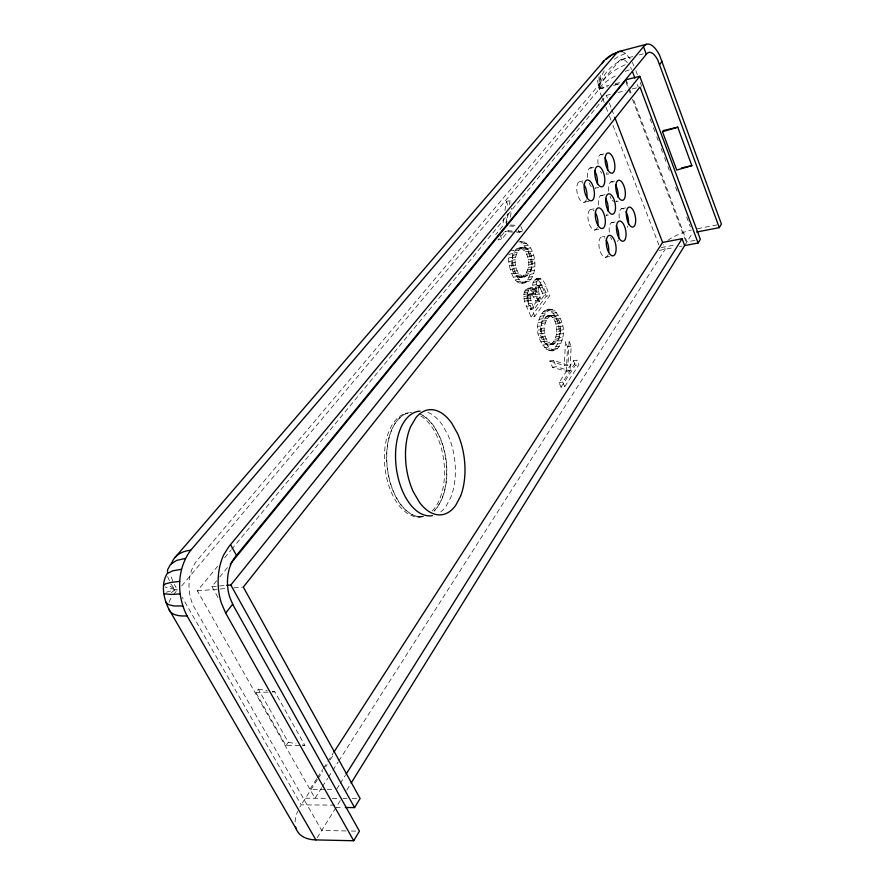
<?xml version="1.0" encoding="UTF-8"?>
<svg xmlns="http://www.w3.org/2000/svg" width="885" height="885" viewBox="0 0 885 885"><rect width="100%" height="100%" fill="white"/><g stroke="black" fill="none" stroke-linecap="round" stroke-linejoin="round"><path stroke-width="0.66" stroke-dasharray="4.42 3.32" d="M533.456 292.957C532.759 288.587 531.199 281.53 536 279.007C545.459 275.257 546.244 290.59 549.862 295.49L534.75 316.454L531.044 317.095C528.666 308.953 518.654 296.121 527.117 288.355L532.693 287.791L537.14 292.282L533.456 292.957L528.998 288.466L527.117 288.355M534.75 316.454C532.372 308.29 522.371 295.468 530.823 287.68M560.459 331.355C562.948 311.996 542.217 308.788 540.635 328.567C538.047 348.093 559.032 351.234 560.459 331.355L556.809 331.963C556.3 337.008 554.187 342.971 549.209 345.106M552.882 344.508C541.343 341.378 541.421 319.806 552.085 314.85M556.809 331.963C556.809 326.1 555.492 316.376 548.423 315.48M520.48 277.68C543.069 264.98 512.824 225.155 511.818 265.843C511.729 279.029 527.349 281.928 531.144 269.272C534.109 261.551 531.1 244.116 519.805 247.778M524.185 276.983C512.515 273.62 511.917 251.495 523.5 247.048M526.984 299.075L527.383 296.033L529.584 293.886L531.542 294.661L533.6 296.984L536.111 302.073L530.513 309.75L526.984 299.075L530.69 298.411L531.077 295.358L532.449 293.477L535.226 293.986L539.795 301.409L534.219 309.097L530.513 309.75M568.004 365.118L553.501 360.383L549.817 360.958L552.528 367.286L566.422 371.379L570.073 370.826L571.157 346.201L569.077 341.245L565.438 341.842L564.353 365.671L568.004 365.118L569.077 341.245M566.422 371.379L567.528 346.787L565.438 341.842M534.839 291.209L535.978 286.132L540.846 284.649L542.184 285.247L546.167 292.647L541.155 299.539L537.483 300.192L534.839 291.209L538.523 290.534L538.699 287.636L540.846 284.649M602.088 96.952C596.689 88.577 599.798 77.969 604.61 70.147M562.805 337.152C567.716 318.589 545.602 293.167 538.191 322.682C533.08 341.433 555.669 367.021 562.805 337.152L559.165 337.749C558.203 342.882 555.946 349.475 550.249 350.803M559.165 337.749C559.928 327.981 558.026 313.268 547.372 309.816M551.034 309.175C536.022 315.912 539.463 344.907 553.933 350.217M509.826 250.953L513.543 250.212C509.483 259.582 516.818 292.426 531.088 279.14C538.434 268.609 535.337 242.744 520.402 241.539M512.736 253.53L509.019 254.272C506.817 263.343 514.251 292.869 527.394 279.837C534.728 268.443 531.431 250.687 520.811 242.523L524.495 241.782M598.979 76.763L599.178 88.412L597.64 81.398A30.82 27.568 49.2 0 1 597.541 77.581M510.424 217.179L511.729 208.163M505.966 223.108L507.282 214.104M503.808 218.374L502.636 226.184L495.744 234.591M504.97 210.553L506.331 201.437L510.026 200.63L511.065 203.107M506.364 225.409L508.289 212.367M509.45 204.546L510.026 200.63M537.14 292.282C536.443 287.913 534.872 280.855 539.673 278.31M600.34 75.413L598.957 87.394M317.173 837.807L335.315 808.569M340.238 800.637L336.023 807.419L342.65 807.485M346.732 790.172L349.652 785.471M684.669 245.554L692.579 232.81M336.588 789.343L339.519 784.663M340.249 783.49L345.382 775.304M321.709 787.75L315.016 798.237L197.366 590.859L217.61 566.334M322.461 786.577L327.66 778.424M328.401 777.251L332.118 771.432M332.86 770.26L338.07 762.107M338.811 760.934L665.199 249.249L663.462 244.714M316.686 778.833L309.938 789.287L325.923 789.32M317.427 777.672L322.671 769.552M323.423 768.39L327.162 762.582M327.915 761.421L333.158 753.29M317.438 779.619L301.188 804.852A47.469 26.495 -32.8 0 0 299.86 807.043M318.18 778.457L322.671 771.499M325.658 766.864L327.151 764.54M330.138 759.894L333.877 754.097M564.718 386.679L578.945 364.764L577.031 360.184L573.403 360.748L559.066 382.585L561.046 387.21L564.718 386.679L562.749 382.043L577.031 360.184M561.046 387.21L575.327 365.317L578.945 364.764M285.999 745.69L288.333 742.261L258.32 689.216L255.887 692.579L285.999 745.69L300.845 745.447M531.044 317.095L546.211 296.154L549.862 295.49M537.483 300.192L542.505 293.311L546.167 292.647M173.394 594.831L177.277 590.018L178.139 590.173M504.007 232.622L498.045 239.957L501.784 239.193L508.587 230.797L516.497 231.317M217.975 597.397L211.902 586.6L218.894 578.049M219.768 576.976L227.633 567.351M224.646 557.804L230.808 550.348M231.693 549.275L606.38 95.37L610.263 94.407M181.691 585.947L599.123 89.219M599.632 87.903L602.254 84.905A31.041 10.155 -23.4 0 1 616.723 75.203M626.646 81.951L626.137 82.416L630.507 94.053M171.325 592.607L176.624 588.735L174.411 584.443M614.345 59.262L618.648 56.253L625.64 53.465L630.397 59.229M625.131 64.782C614.876 69.472 604.521 76.132 599.344 86.509C602.751 72.194 615.318 61.286 629.102 57.16M166.336 592.198L175.285 589.653L177.277 590.018L176.624 588.735M621.016 59.649L634.136 56.231M639.379 54.87L643.318 53.841M598.747 87.903L608.968 85.325M615.363 83.71L620.485 82.416M599.809 88.71L607.475 86.774M615.141 84.849L618.98 83.876M599.377 88.976L607.066 87.04M613.482 85.425L619.898 83.809M618.018 92.471L625.772 90.547M632.244 88.931L637.41 87.648M600.251 154.753L603.869 153.924M589.897 168.061L593.558 167.243M606.579 174.367L608.991 173.836M579.244 181.768L582.938 180.949M610.871 181.978L614.478 181.193M598.78 187.41L595.118 188.206A10.454 4.657 78.1 0 0 596.91 185.828M600.76 195.585L605.617 194.545M584.565 202.178L589.498 201.138M618.327 201.138L615.927 201.647A10.211 4.458 78.5 0 0 616.9 200.773M590.339 209.601L594.023 208.827M508.587 230.797L504.859 231.571L515.435 232.246M621.336 208.805L626.126 207.809M516.763 232.335L523.09 231.737L520.557 225.73M608.338 215.011L605.915 215.52A10.354 4.591 78.6 0 0 607.663 213.097M611.447 222.699L615.086 221.969M518.732 241.992L522.415 241.251M522.858 243.829L526.542 243.087M594.388 230.045L600.539 228.817M524.783 245.875L528.456 245.145M518.278 248.231L521.973 247.49M521.32 247.933L525.015 247.192M516.74 249.282L520.446 248.541M522.792 248.663L526.475 247.933M515.203 250.942L518.898 250.212M526.586 248.652L530.259 247.922M524.163 249.968L527.847 249.238M513.765 253.055L517.482 252.325M525.447 251.838L529.13 251.108M602.464 236.749L604.909 236.262M512.68 255.334L516.398 254.603M528.279 252.159L531.951 251.44M508.654 257.933L512.382 257.192M526.641 254.283L530.325 253.552M511.939 257.778L515.656 257.048M529.695 256.03L533.367 255.311M527.626 256.993L531.299 256.274M511.541 260.378L515.269 259.659M508.753 261.794L512.481 261.064M528.268 259.692L531.94 258.973M511.508 263.088L515.225 262.369M530.668 259.858L534.341 259.139M697.468 228.706L720.102 224.303M509.329 265.721L513.057 264.991M528.566 262.358L532.25 261.65M511.818 265.843L515.546 265.113M531.21 263.653L534.883 262.945M528.533 265.013L532.206 264.305M512.503 268.631L516.221 267.912M510.368 269.704L514.096 268.985M528.157 267.58L531.841 266.872M531.31 267.425L534.982 266.717M513.532 271.452L517.26 270.733M527.46 269.98L531.144 269.272M511.862 273.719L515.59 273.011M514.738 273.874L518.466 273.166M530.978 271.02L534.651 270.312M526.431 272.226L530.115 271.518M605.274 257.281L611.402 256.119M694.979 240.355L686.948 241.882L633.328 99.054M661.272 247.568L675.808 244.813M516.043 275.711L519.76 275.003M525.07 274.317L528.765 273.62M513.577 277.204L517.305 276.496M530.215 274.284L533.898 273.587M517.448 276.95L521.165 276.253M523.544 276.031L527.239 275.335M659.358 250.355L674.281 247.523M679.481 246.539L682.069 246.052M518.942 277.613L522.648 276.905M522.006 277.149L525.712 276.452M529.02 277.215L532.704 276.518M515.413 279.925L519.141 279.217M527.394 279.837L531.088 279.14M517.371 281.884L521.088 281.187M535.104 279.361L538.777 278.664M536 279.007L540.624 278.454M534.263 280.202L537.936 279.516M519.451 283.089L523.168 282.392M525.513 281.873L529.219 281.176M536.952 279.14L537.958 279.76L541.631 279.074M521.542 283.499L527.272 282.404M533.168 282.392L536.852 281.707M537.958 279.76L540.082 282.404L543.744 281.729M532.67 285.247L536.354 284.572M535.978 286.132L539.651 285.446M537.173 285.324L538.523 285.921L542.184 285.247M528.998 288.466L532.693 287.791M525.48 289.683L529.175 288.997M535.016 288.311L538.699 287.636M540.082 282.404L542.295 286.873L545.957 286.198M532.759 288.776L536.443 288.09M538.523 285.921L540.016 287.924L543.678 287.249M524.661 291.054L528.367 290.38M531.111 290.003L534.794 289.329M524.119 292.658L527.825 291.984M523.843 294.484L527.548 293.809M540.016 287.924L541.664 291.32L545.326 290.656M528.754 294.152L533.279 293.212M528.013 294.86L531.719 294.185M531.542 294.661L535.226 293.986M523.832 296.53L527.548 295.856M527.383 296.033L531.077 295.358M535.436 294.683L539.12 294.019L541.155 299.539M527.04 297.437L530.746 296.763M533.6 296.984L537.284 296.32M524.097 298.765L527.814 298.09M536.786 298.566L540.469 297.902M524.628 301.154L528.334 300.491M527.239 300.955L530.945 300.28L534.219 309.097M535.502 300.635L539.186 299.971M536.111 302.073L539.795 301.409M528.146 303.931L531.852 303.267M526.475 306.409L530.181 305.745M530.06 308.699L533.766 308.046M545.448 310.248L549.109 309.606M549.353 310.192L553.014 309.551M543.578 311.509L547.24 310.867M551.311 311.343L554.961 310.712M541.753 313.6L545.437 312.958M553.147 313.235L556.798 312.604M540.138 316.31L543.821 315.668M546.974 316.034L553.523 314.894M545.525 317.184L549.187 316.553M551.266 316.144L554.928 315.514M554.884 315.868L558.524 315.237M538.954 319.341L542.638 318.7M552.583 317.35L556.234 316.719M544.054 318.943L547.738 318.312M553.811 319.109L557.462 318.489M542.715 321.144L546.388 320.514M556.51 319.231L560.15 318.611M538.191 322.682L541.885 322.051M541.686 323.479L545.37 322.848M554.961 321.443L558.601 320.824M537.87 326.344L544.684 325.337M557.871 322.97L561.51 322.35M555.902 324.076L559.552 323.456M540.635 328.567L544.319 327.948M556.532 326.698L560.172 326.089M537.991 330.171L541.686 329.552M558.822 326.698L562.462 326.089M540.602 331.255L544.297 330.636M556.831 329.331L560.471 328.722M559.353 330.426L562.993 329.817M538.545 334.021L542.251 333.402M540.923 333.966L544.607 333.346M541.576 336.687L545.271 336.068M556.466 334.53L560.116 333.933M559.464 334.165L563.103 333.556M539.551 337.893L543.257 337.285M555.813 336.975L559.464 336.366M542.571 339.409L546.266 338.8M554.84 339.276L558.501 338.667M541 341.787L544.695 341.179M543.733 341.732L547.428 341.123M553.556 341.444L557.218 340.847M558.457 341.046L562.108 340.448M544.983 343.457L548.667 342.86M552.118 343.247L555.78 342.65M542.649 345.117L550.005 343.999M550.658 344.475L554.331 343.878M547.749 345.15L551.421 344.553M557.329 344.044L560.99 343.457M544.408 347.683L548.103 347.086M555.791 346.754L559.453 346.168M546.277 349.486L549.961 348.9M554.021 348.9L557.694 348.314M567.528 346.787L571.157 346.201M548.258 350.537L551.941 349.951M552.174 350.261L555.846 349.675M552.528 367.286L556.211 366.722L570.073 370.826M559.066 382.585L562.749 382.043M405.352 413.483L407.498 413.173A52.458 29.592 83.2 0 0 387.685 471.451A52.458 29.592 83.2 0 0 423.561 516.641M417.51 517.05L419.678 516.829M211.902 586.6L225.421 585.472M197.366 590.859L218.993 589.078M220.343 588.967L225.752 588.525M233.861 587.861L243.32 587.087M255.887 692.579L270.799 692.004M272.149 691.959L274.859 691.849L304.894 745.391L302.194 745.436M327.262 789.32L333.922 789.331M305.48 798.181L326.996 798.303M332.317 798.336L338.977 798.37M342.96 798.392L346.92 798.414M352.197 798.447L360.118 798.48M334.751 805.129L301.188 804.852L182.266 597.375M345.958 830.938L321.72 830.484L194.545 607.851A33.42 22.49 87.8 0 1 197.145 560.349L619.058 61.032A20.709 8.573 77 0 1 627.421 62.614M351.356 831.037L359.432 831.181M517.813 231.394L523.09 231.737M509.351 225.952L516.873 226.494M510.545 224.989L518.057 225.542M258.32 689.216L267.226 690.632M272.315 691.45L274.859 691.849M288.333 742.261L295.977 743.71M302.338 744.904L304.894 745.391M170.882 584.089L175.285 589.653L164.997 586.965M549.817 360.958L564.353 365.671M622.177 51.529L625.64 53.465M170.108 586.213L175.285 589.653M632.332 62.348L633.892 65.877M167.641 576.6L170.34 582.839M499.948 234.89L501.784 239.193M553.501 360.383L556.211 366.722M506.331 201.437L507.89 205.154M518.389 230.1L519.406 232.501M542.295 286.873L546.211 296.154M573.403 360.748L575.327 365.317M541.664 291.32L542.505 293.311M602.585 98.246L605.55 105.979M606.048 107.273L609.013 115.006M609.5 116.3L610.993 120.161M612.962 125.327L659.458 246.539M606.38 95.37L607.364 97.947M609.334 103.114L611.314 108.269M611.8 109.563L614.267 116.012M626.093 79.75L628.992 87.471M629.467 88.754L631.403 93.91M632.454 99.231L686.384 242.8M637.3 84.551L638.251 87.095M650.11 118.889L651.526 122.705M653.44 127.838L654.889 131.721M656.814 136.898L658.263 140.77M661.161 148.536L662.6 152.419M664.535 157.585L665.985 161.468M667.909 166.645L669.359 170.528M675.631 187.343L677.069 191.226M686.694 217.013L690.311 226.737M635.895 70.8L637.322 74.672M640.198 82.394L641.636 86.254M538.523 290.534L539.12 294.019M530.69 298.411L530.945 300.28M422.93 415.651A52.458 29.592 83.2 0 1 446.007 461.218A52.458 29.592 83.2 0 1 434.17 510.866M422.676 516.597A52.414 29.625 83.2 0 1 385.174 469.459A52.414 29.625 83.2 0 1 409.169 412.786M420.806 415.95A52.414 29.625 83.2 0 1 443.894 461.483A52.414 29.625 83.2 0 1 432.035 511.087M295.114 821.855A47.469 26.495 -32.8 0 1 297.648 811.434M591.313 186.713A10.454 4.657 78.1 0 1 589.012 182.708M587.651 177.476A10.454 4.657 78.1 0 1 592.408 168.427M598.57 205.043A10.354 4.591 78.6 0 1 603.216 195.873M611.69 239.492A10.266 4.525 79.1 0 1 610.65 237.335M609.334 232.213A10.266 4.525 79.1 0 1 610.451 223.628A10.266 4.525 79.1 0 1 615.108 224.016M618.25 239.946A10.266 4.525 79.1 0 1 617.52 241.483M586.412 199.744A10.598 4.801 78.3 0 1 579.786 199.579A10.598 4.801 78.3 0 1 576.998 185.507A10.598 4.801 78.3 0 1 583.149 183.295M613.537 201.371A10.211 4.458 78.5 0 1 612.287 200.242M611.104 198.528A10.211 4.458 78.5 0 1 610.075 196.359M608.758 191.237A10.211 4.458 78.5 0 1 613.261 182.299M625.197 71.397A31.041 10.155 -23.4 0 1 631.337 69.24M667.832 240.344A29.681 10.919 -20.8 0 1 691.296 230.011M172.763 581.213A49.726 29.316 34.2 0 1 170.938 574.575M601.656 173.106A10.299 4.513 78 0 1 600.45 171.347M598.083 163.968A10.299 4.513 78 0 1 599.233 155.583A10.299 4.513 78 0 1 603.957 156.346M607.11 172.332A10.299 4.513 78 0 1 606.358 173.792M597.397 227.301A10.509 4.735 78.8 0 1 590.903 227.357A10.509 4.735 78.8 0 1 588.149 213.407A10.509 4.735 78.8 0 1 594.178 211.006M619.29 218.108A10.122 4.392 79 0 1 620.363 209.69A10.122 4.392 79 0 1 624.91 210.154M627.996 225.863A10.122 4.392 79 0 1 627.277 227.368M169.068 602.386A50.854 19.547 -26.9 0 1 171.845 596.744M630.551 67.315A20.709 8.573 77 0 1 631.602 69.484M608.227 254.449A10.41 4.668 79.3 0 1 601.866 254.703A10.41 4.668 79.3 0 1 599.134 240.875A10.41 4.668 79.3 0 1 605.03 238.297M423.76 516.597A52.503 29.603 83.2 0 1 387.409 467.933A52.503 29.603 83.2 0 1 411.525 412.333M419.313 413.605A52.503 29.603 83.2 0 1 433.738 425.928L439.469 436.084A52.503 29.603 83.2 0 1 442.29 498.211L437.389 507.293A52.503 29.603 83.2 0 1 433.927 511.264M427.864 412.377A52.68 29.459 83.2 0 1 442.246 424.756L447.965 434.944A52.68 29.459 83.2 0 1 450.852 497.27L445.985 506.375A52.68 29.459 83.2 0 1 439.712 512.68"/><path stroke-width="1.33" d="M719.295 227.644L657.909 60.291A20.908 8.352 77.1 0 0 646.669 53.852L235.377 556.709A33.951 22.169 87.3 0 0 229.746 597.286L233.032 604.964L359.432 831.181L353.723 840.75L315.868 839.909L187.045 615.849C176.546 595.561 176.712 568.867 190.718 550.26L616.403 53.288L618.958 51.507L646.515 44.25A29.349 11.726 77.1 0 1 659.613 55.301L721.43 224.049L719.295 227.644L696.583 232.036M296.298 829.09L168.803 609.057C163.57 598.415 160.616 584.067 167.199 573.513L172.874 570.803L181.48 569.265M345.305 807.507L354.575 807.596L360.118 798.48L243.32 587.087L639.999 87.007L698.099 243.021L684.669 245.554L351.102 783.125M698.099 243.021L700.345 239.337L639.789 76.287L626.093 79.75L230.255 564.143M346.123 774.143L682.092 238.707L684.669 245.554M333.91 752.128L662.6 242.446L682.092 238.707M662.522 131.754L663.429 130.504L677.755 127.186L691.849 165.672L676.726 170.053L662.522 131.754L677.755 127.186M353.723 840.75L225.664 613.073L232.7 604.178M659.69 64.406L662.179 61.253M226.77 585.361L230.83 585.018L639.789 76.287M175.285 557.152L604.134 60.744M606.424 59.162L612.177 54.405L618.958 51.507L622.177 51.529M163.57 585.328L165.617 583.779L171.093 582.43L179.655 581.39M646.515 44.25L644.037 46.02L228.983 546.454L223.783 554.729A47.657 31.13 87.4 0 0 221.35 603.017L225.664 613.073M185.407 558.424L176.668 560.404L170.573 564.32L167.519 569.851L167.564 572.551M681.483 167.918L691.849 165.672M180.075 593.923L171.48 594.443L163.836 593.746M182.708 605.959L174.013 605.982L168.194 604.555L165.606 601.822M230.83 585.018L354.575 807.596M230.52 544.596L236.45 555.393M614.765 117.307L662.6 242.446M632.554 71.84L634.932 78.19M643.495 46.684L646.293 54.317M615.683 185.164A10.211 4.458 78.5 0 1 618.073 197.311M594.93 171.391A10.454 4.657 78.1 0 1 597.386 183.814M595.406 212.677A10.531 4.702 78.8 0 0 601.767 228.562A10.531 4.702 78.8 0 0 603.769 213.351A10.531 4.702 78.8 0 0 595.406 212.677A10.509 4.735 78.8 0 1 597.873 225.232M584.399 185.076A10.598 4.801 78.3 0 1 586.899 197.687M616.292 225.708A10.266 4.525 79.1 0 1 618.692 237.91M601.922 63.609A30.82 27.568 49.2 0 1 616.403 53.277M171.469 563.822A49.726 29.316 34.2 0 1 190.706 550.249M605.694 198.749A10.354 4.591 78.6 0 1 608.117 211.072M605.152 158.105A10.299 4.513 78 0 1 607.564 170.351M315.868 839.909A47.469 26.495 -32.8 0 1 295.579 826.833M187.034 615.86A50.854 19.547 -26.9 0 1 168.803 609.057M606.236 239.99A10.41 4.668 79.3 0 1 608.681 252.369M626.06 211.836A10.122 4.392 79 0 1 628.416 223.872M432.433 515.689A52.68 29.459 83.2 0 1 396.181 466.849A52.68 29.459 83.2 0 1 420.121 411.094M460.543 496.208L455.72 505.335A52.879 29.293 83.2 0 1 419.512 502.403L413.383 491.96A52.879 29.293 83.2 0 1 410.629 426.659L415.884 417.731A52.879 29.293 83.2 0 1 451.881 423.417L457.589 433.661A52.879 29.293 83.2 0 1 460.543 496.208M615.916 184.788A10.233 4.425 78.5 0 0 622 200.342A10.233 4.425 78.5 0 0 623.848 185.717A10.233 4.425 78.5 0 0 615.916 184.788M594.93 170.849A10.476 4.624 78.1 0 0 601.247 186.812A10.476 4.624 78.1 0 0 603.238 171.933A10.476 4.624 78.1 0 0 594.93 170.849M605.816 198.528A10.388 4.558 78.6 0 0 612.033 214.247A10.388 4.558 78.6 0 0 613.958 199.335A10.388 4.558 78.6 0 0 605.816 198.528M616.535 225.786A10.288 4.502 79.1 0 0 622.664 241.262A10.288 4.502 79.1 0 0 624.522 226.328A10.288 4.502 79.1 0 0 616.535 225.786M584.277 184.688A10.631 4.768 78.3 0 0 590.737 200.829A10.631 4.768 78.3 0 0 592.817 185.651A10.631 4.768 78.3 0 0 584.277 184.688M626.403 211.758A10.144 4.37 79 0 0 632.399 227.08A10.144 4.37 79 0 0 634.18 212.422A10.144 4.37 79 0 0 626.403 211.758M605.263 157.419A10.332 4.48 78 0 0 611.447 173.206A10.332 4.48 78 0 0 613.36 158.614A10.332 4.48 78 0 0 605.263 157.419M606.369 240.233A10.443 4.635 79.3 0 0 612.63 255.887A10.443 4.635 79.3 0 0 614.566 240.643A10.443 4.635 79.3 0 0 606.369 240.233"/></g></svg>
